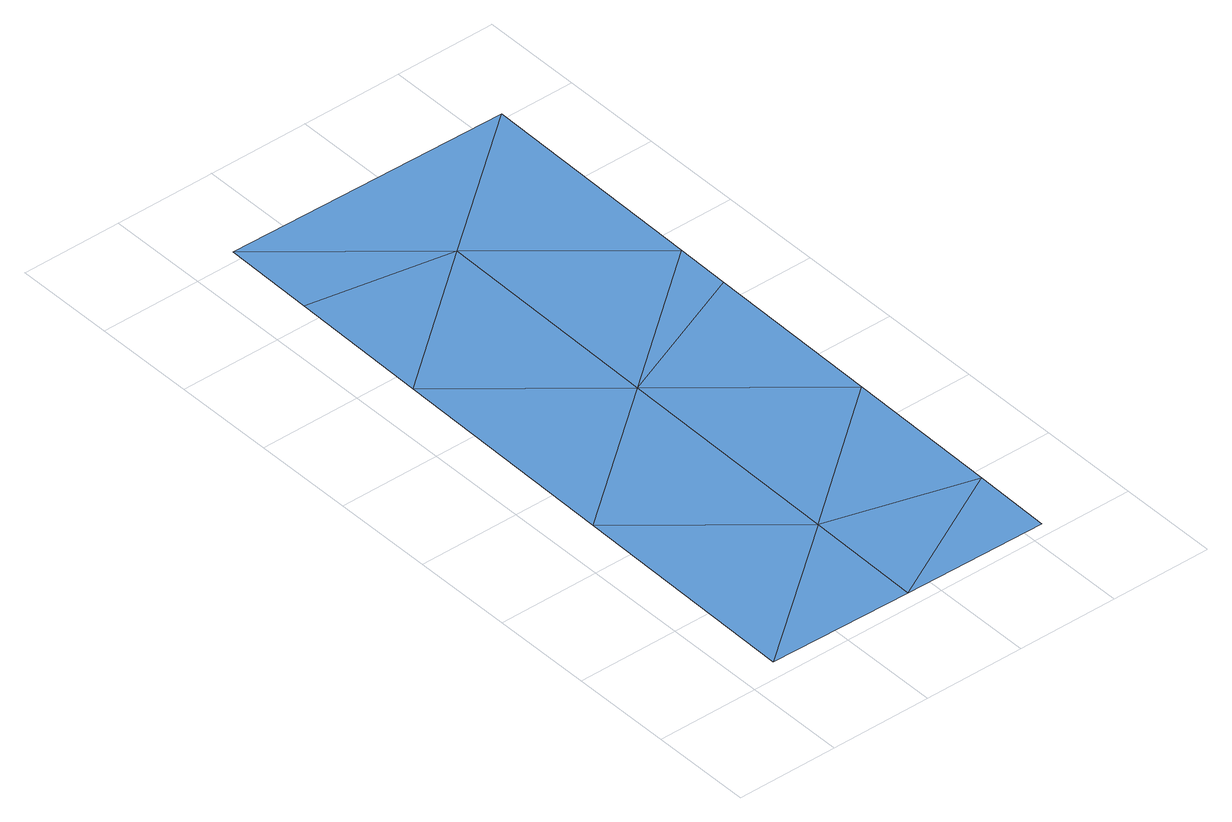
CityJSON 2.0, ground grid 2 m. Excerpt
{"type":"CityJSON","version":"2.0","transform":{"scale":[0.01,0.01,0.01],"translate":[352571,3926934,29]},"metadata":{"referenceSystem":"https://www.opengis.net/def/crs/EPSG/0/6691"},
"CityObjects":{
"waterbody1":{"type":"WaterBody","attributes":{"name":"8","class":"1140","function":"1","WaterBodyRiverFloodingRiskAttribute.description":"4","WaterBodyRiverFloodingRiskAttribute.rankOrg":"2","WaterBodyRiverFloodingRiskAttribute.adminType":"2","WaterBodyRiverFloodingRiskAttribute.scale":"L1"},"geometry":[{"type":"MultiSurface","lod":"1","boundaries":[[[0,1,2]],[[3,1,0]],[[4,1,3]],[[5,6,7]],[[6,5,8]],[[2,8,5]],[[3,9,4]],[[1,8,2]],[[4,10,1]],[[11,10,4]],[[12,13,8]],[[8,13,6]],[[1,12,8]],[[9,14,4]],[[14,11,4]],[[1,10,12]]]}]}
},
"vertices":[
[652,842,55],[366,723,55],[646,488,55],[654,950,55],[374,1186,55],[641,181,55],[355,30,55],[638,26,55],[359,261,55],[661,1412,55],[86,959,55],[91,1238,55],[79,497,55],[71,35,55],[94,1421,55]
]}
